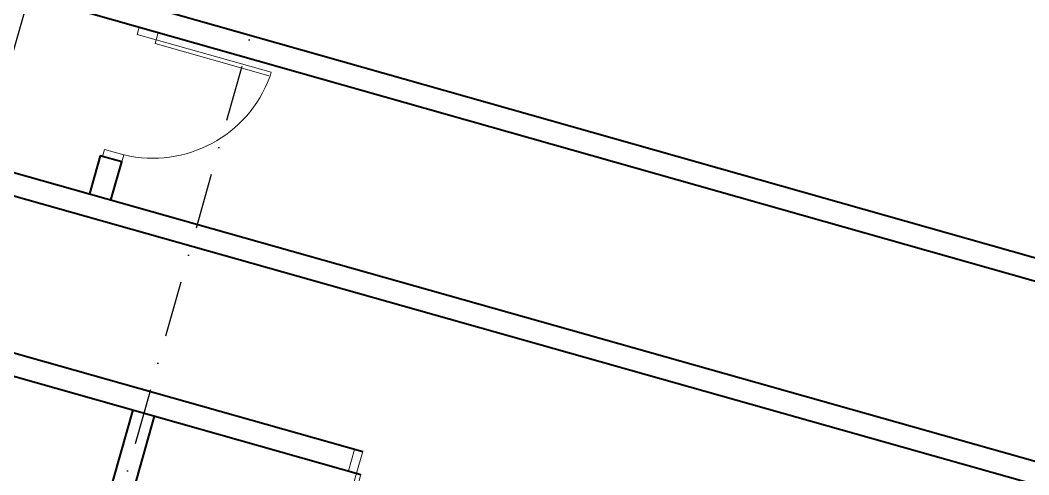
# Model space of a CAD drawing. Header units: millimetres. Extents: x -1534340 to 1713810, y -1348191 to 1114081.
# Drawn here: x 1293283 to 1302291, y -241456 to -237397 of the extents above; entities that cross this region are included whole.
import ezdxf

# ---------------------------------------------------------------- set-up
doc = ezdxf.new("R2010")
doc.units = ezdxf.units.MM
doc.header["$LTSCALE"] = 100
doc.linetypes.add('xref.asix of  podium$0$xref.asix of  podium$0$DASHDOT', pattern=[1, 0.5, -0.25, 0, -0.25])
doc.layers.add('A-COLUMN UPDATE', color=7, linetype='Continuous', true_color=0xff1f1f)
doc.layers.add('ccu12-Manh', color=8, linetype='Continuous')
doc.layers.add('xref.asix of  podium$0$xref.asix of  podium$0$KT-Luoi truc South Tower', color=8, linetype='xref.asix of  podium$0$xref.asix of  podium$0$DASHDOT')
doc.layers.add('CUA', color=37, linetype='Continuous', lineweight=13)
doc.layers.add('KT-Net cat', color=1, linetype='Continuous', lineweight=40)

# ---------------------------------------------------------------- blocks, each defined once
blk = doc.blocks.new('Door 1.2m clear')
for points, elevation in [([(25.00310290046036, 199.9998936485499), (25.00373746268451, 1399.999893646687), (65.00373746082187, 1399.999872496352), (65.00310290232301, 199.9998724956531)], 4.460949439605047e-09), ([(-49.99700285680592, -5.820766090598768e-09), (25.00299714319408, -0.0001437005121260874), (25.00310290232301, 199.9998563001864), (-49.99689709767699, 199.9999999965075)], 4.460949439696192e-09), ([(1225.00274159573, -0.0001437019090855165), (1300.002741590142, -0.0002873947378003641), (1300.002847351134, 199.999712606892), (1225.002847351134, 199.9998562990222)], 0.000145722916264076)]:
    blk.add_lwpolyline(points, close=True, dxfattribs=dict(elevation=elevation))
at = {"color": 8}
blk.add_arc((-27.63843296840787, 149.9999214804266, -3.524967772395459e-05), 1253.725465295016, 2.483824472402556, 85.39429157732425, dxfattribs=at)
blk = doc.blocks.new('312')
at = {"layer": 'A-COLUMN UPDATE'}
blk.add_line((1521033.895826841, -237888.5094927928), (1520937.726175568, -238228.8470441521), dxfattribs=at)
at = {"layer": 'KT-Net cat'}
for p, q in [((1534696.999497064, -240307.7958925514, -4.74359797440955e-09), (1508429.321035784, -232859.3737756187, -4.74359797440955e-09)), ((1534642.438887531, -240500.2098730396, -4.743597974382445e-09), (1508444.398382301, -233071.5341867936, -4.74359797446758e-09)), ((1519879.174238025, -237929.7305632293, 2.473630154197935e-09), (1534222.105075866, -241982.6323115266, -4.384847384510669e-08)), ((1519824.789487891, -238122.1943233319, 2.473630154157277e-09), (1534167.546527541, -242175.0469612345, -4.384791254434084e-08)), ((1519169.011938302, -239339.7518727198), (1523186.67872021, -240475.0295163594)), ((1519403.363880089, -239613.8043580776, 4.586968868495925e-09), (1523170.786437769, -240678.3701461459, -7.580344876444128e-09))]:
    blk.add_line(p, q, dxfattribs=at)
at = {"layer": 'KT-Net cat', "extrusion": (-1.217216466872113e-08, 3.439616993521605e-09, 1)}
for p, q in [((1519939.02238141, -244337.4399909343, -2.529440976867248e-06), (1521135.482717906, -240103.2515669792, -2.529915198059886e-06)), ((1520185.870887826, -244199.3609741543), (1521327.946478026, -240157.6363171182))]:
    blk.add_line(p, q, dxfattribs=at)
at = {"layer": 'KT-Net cat', "elevation": -9.450820667471682e-10}
blk.add_lwpolyline([(1520937.726175568, -238228.8470441521), (1521033.895826841, -237888.5094927928), (1520841.432197661, -237834.1247569273), (1520745.262503224, -238174.4623188168)], dxfattribs=at)
at = {"layer": 'xref.asix of  podium$0$xref.asix of  podium$0$KT-Luoi truc South Tower', "ltscale": 10}
for p, q in [((1536770.112957595, -177786.1557519458), (1511422.999988448, -267487.7841802846)), ((1538694.750558893, -178330.0032523264), (1513347.637589746, -268031.6316806652))]:
    blk.add_line(p, q, dxfattribs=at)
at = {"layer": 'CUA', "extrusion": (-2.956906958168795e-08, -1.03810797831504e-07, 0.9999999999999942), "xscale": 0.8888890571534181, "yscale": 0.8888890571534181, "zscale": 0.8888890571534181, "rotation": 254.2212263841626}
blk.add_blockref('Door 1.2m clear', (1521177.040896352, -236728.1520714041, -0.02040969263157223), dxfattribs=at)
at = {"layer": 'CUA', "xscale": -1, "rotation": 164.2211117119657}
blk.add_blockref('Door 1.2m clear', (1523162.617838715, -240468.2307041223, -0.002119599149784992), dxfattribs=at)

msp = doc.modelspace()

# ---------------------------------------------------------------- block references
at = {"layer": 'ccu12-Manh'}
msp.add_blockref('312', (-226843.9959313669, -774.1646671993076), dxfattribs=at)

doc.saveas('drawing.dxf')
